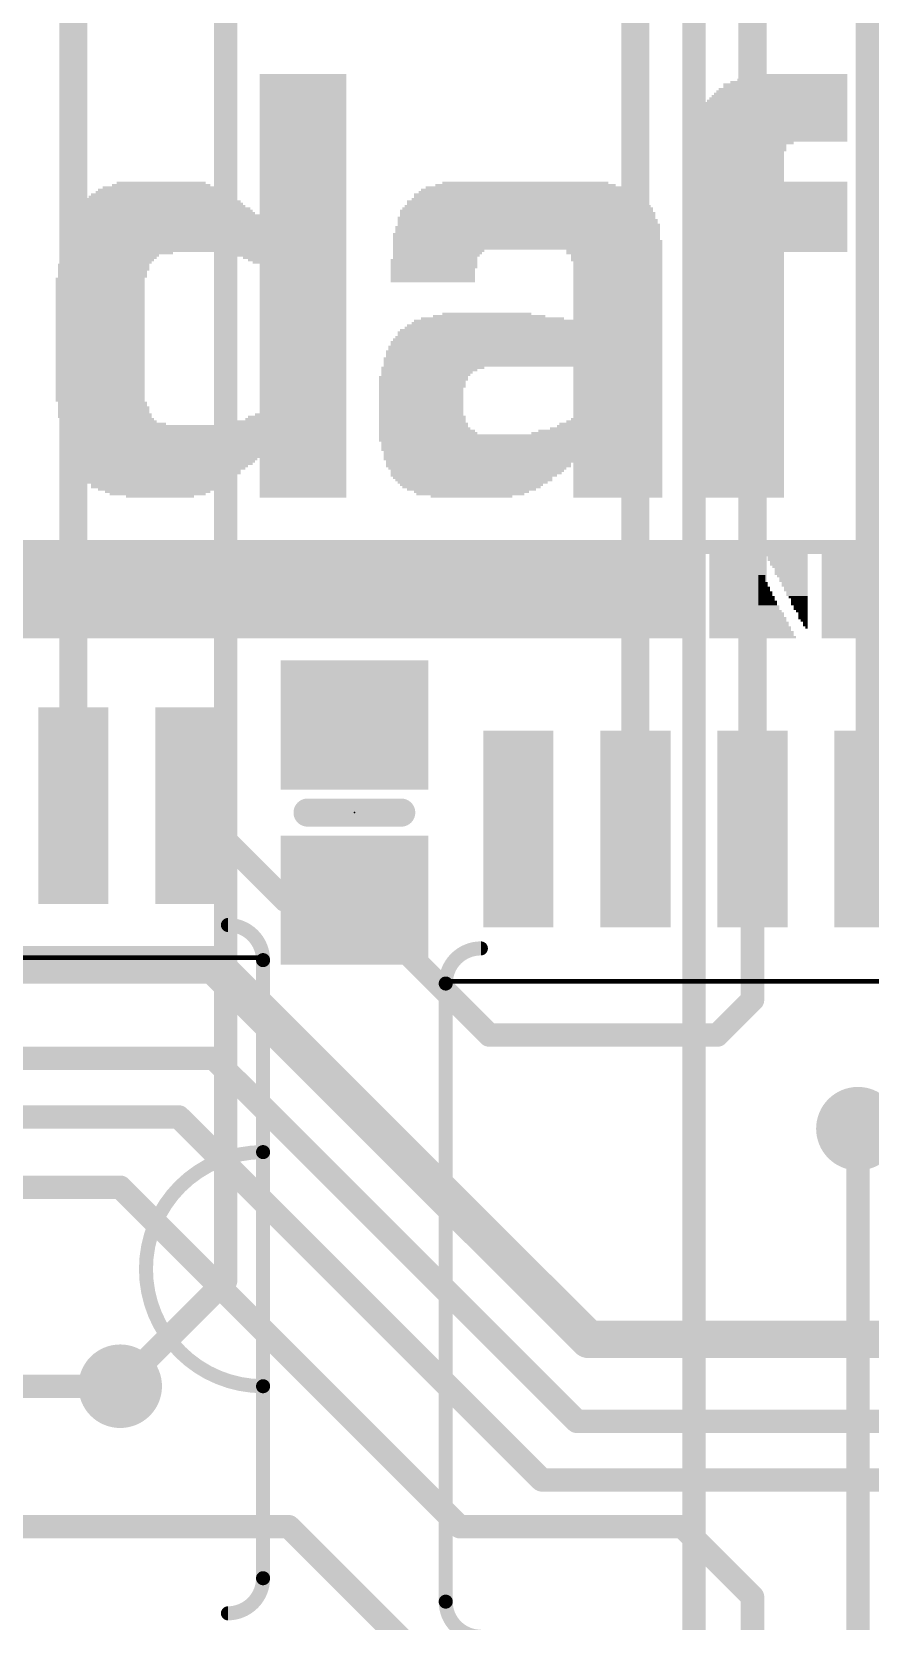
# Model space of a CAD drawing. Extents: x -37 to 43, y -51 to 71.
# Drawn here: x 4.25 to 13.34, y 14.72 to 31.97 of the extents above; entities that cross this region are included whole.
import ezdxf

# ---------------------------------------------------------------- set-up
doc = ezdxf.new("R2010")
doc.units = 0
for name, color, linetype in [('1', 12, 'CONTINUOUS'), ('16', 132, 'CONTINUOUS'), ('18', 110, 'CONTINUOUS'), ('21', 40, 'CONTINUOUS'), ('23', 40, 'CONTINUOUS'), ('29', 253, 'CONTINUOUS')]:
    doc.layers.add(name, color=color, linetype=linetype)

# ---------------------------------------------------------------- blocks, each defined once
blk = doc.blocks.new('RECT')
blk.add_solid([(-0.5, -0.5), (0.5, -0.5), (-0.5, 0.5), (0.5, 0.5)])
blk = doc.blocks.new('ROUNDV')
at = {"const_width": 0.5}
blk.add_lwpolyline([(0, -0.25, 1), (0, 0.25, 1), (0, -0.25)], format="xyb", dxfattribs=at)

msp = doc.modelspace()

# ---------------------------------------------------------------- linework, layer by layer
at = {"layer": '1'}
for points, const_width in [([(12.065, 49.657), (12.065, 23.3172)], 0.3048), ([(10.795, 48.387), (10.795, 23.3172)], 0.3048), ([(4.699, 43.815), (4.699, 23.5712)], 0.3048), ([(13.335, 38.862), (13.335, 23.3172)], 0.3048), ([(10.795, 37.211), (10.795, 23.3172)], 0.254), ([(5.969, 23.5712), (6.9952, 22.545)], 0.254), ([(12.065, 21.463), (12.065, 23.3172)], 0.254), ([(13.462, 23.1902), (13.335, 23.3172)], 0.254), ([(6.9952, 22.545), (7.747, 22.545)], 0.254), ([(7.747, 22.545), (9.21, 21.082)], 0.254), ([(-6.985, 21.844), (6.223, 21.844)], 0.4064), ([(6.223, 21.844), (10.287, 17.78)], 0.4064), ([(11.684, 21.082), (12.065, 21.463)], 0.254), ([(9.21, 21.082), (11.684, 21.082)], 0.254), ([(-16.129, 20.828), (6.223, 20.828)], 0.254), ([(6.223, 20.828), (10.16, 16.891)], 0.254), ([(5.842, 20.193), (-16.891, 20.193)], 0.254), ([(9.779, 16.256), (5.842, 20.193)], 0.254), ([(13.208, 20.066), (15.748, 20.066)], 0.254), ([(-10.414, 19.431), (5.207, 19.431)], 0.254), ([(5.207, 19.431), (8.89, 15.748)], 0.254), ([(10.287, 17.78), (19.685, 17.78)], 0.4064), ([(-5.461, 17.272), (5.207, 17.272)], 0.254), ([(10.16, 16.891), (16.764, 16.891)], 0.254), ([(15.494, 16.256), (9.779, 16.256)], 0.254), ([(-5.588, 15.748), (7.0358, 15.748)], 0.254), ([(7.0358, 15.748), (9.525, 13.2588)], 0.254), ([(8.89, 15.748), (11.303, 15.748)], 0.254), ([(11.303, 15.748), (12.065, 14.986)], 0.254), ([(12.065, 14.986), (12.065, 13.2588)], 0.254)]:
    msp.add_lwpolyline(points, dxfattribs=dict(at, const_width=const_width))
for points, const_width in [([(4.6228, 23.5712, 1), (4.7752, 23.5712)], 0.1524), ([(6.0139, 23.6161, 1), (5.9241, 23.5263)], 0.127), ([(10.7188, 23.3172, 1), (10.8712, 23.3172)], 0.1524), ([(10.7315, 23.3172, 1), (10.8585, 23.3172)], 0.127), ([(11.9888, 23.3172, 1), (12.1412, 23.3172)], 0.1524), ([(12.1285, 23.3172, 1), (12.0015, 23.3172)], 0.127), ([(13.2588, 23.3172, 1), (13.4112, 23.3172)], 0.1524), ([(13.3799, 23.3621, 1), (13.2901, 23.2723)], 0.127), ([(6.9952, 22.6085, 1), (6.9952, 22.4815)], 0.127), ([(6.9503, 22.5001, 1), (7.0401, 22.5899)], 0.127), ([(7.7919, 22.5899, 1), (7.7021, 22.5001)], 0.127), ([(7.747, 22.4815, 1), (7.747, 22.6085)], 0.127), ([(6.2948, 21.9158, 1), (6.1512, 21.7722)], 0.2032), ([(6.223, 21.7424, 1), (6.223, 21.9456)], 0.2032), ([(12.1099, 21.4181, 1), (12.0201, 21.5079)], 0.127), ([(12.0015, 21.463, 1), (12.1285, 21.463)], 0.127), ([(9.21, 21.1455, 1), (9.21, 21.0185)], 0.127), ([(9.1651, 21.0371, 1), (9.2549, 21.1269)], 0.127), ([(11.6391, 21.1269, 1), (11.7289, 21.0371)], 0.127), ([(11.684, 21.0185, 1), (11.684, 21.1455)], 0.127), ([(6.2679, 20.8729, 1), (6.1781, 20.7831)], 0.127), ([(6.223, 20.7645, 1), (6.223, 20.8915)], 0.127), ([(5.8869, 20.2379, 1), (5.7971, 20.1481)], 0.127), ([(5.842, 20.1295, 1), (5.842, 20.2565)], 0.127), ([(13.208, 20.1295, 1), (13.208, 20.0025)], 0.127), ([(5.2519, 19.4759, 1), (5.1621, 19.3861)], 0.127), ([(5.207, 19.3675, 1), (5.207, 19.4945)], 0.127), ([(10.287, 17.8816, 1), (10.287, 17.6784)], 0.2032), ([(10.2152, 17.7082, 1), (10.3588, 17.8518)], 0.2032), ([(5.207, 17.2085, 1), (5.207, 17.3355)], 0.127), ([(10.16, 16.9545, 1), (10.16, 16.8275)], 0.127), ([(10.1151, 16.8461, 1), (10.2049, 16.9359)], 0.127), ([(9.779, 16.3195, 1), (9.779, 16.1925)], 0.127), ([(9.7341, 16.2111, 1), (9.8239, 16.3009)], 0.127), ([(7.0807, 15.7929, 1), (6.9909, 15.7031)], 0.127), ([(7.0358, 15.6845, 1), (7.0358, 15.8115)], 0.127), ([(8.89, 15.8115, 1), (8.89, 15.6845)], 0.127), ([(11.3479, 15.7929, 1), (11.2581, 15.7031)], 0.127), ([(11.303, 15.6845, 1), (11.303, 15.8115)], 0.127), ([(8.8451, 15.7031, 1), (8.9349, 15.7929)], 0.127), ([(12.1285, 14.986, 1), (12.0015, 14.986)], 0.127), ([(12.0201, 14.9411, 1), (12.1099, 15.0309)], 0.127)]:
    msp.add_lwpolyline(points, format="xyb", dxfattribs=dict(at, const_width=const_width))
at = {"layer": '16', "const_width": 0.254}
for points in [[(6.35, 18.415), (6.35, 50.292)], [(11.43, 8.89), (11.43, 36.576)], [(13.208, 4.318), (13.208, 20.066)], [(5.207, 17.272), (6.35, 18.415)]]:
    msp.add_lwpolyline(points, dxfattribs=at)
at = {"layer": '16', "const_width": 0.127}
for points in [[(13.2715, 20.066, 1), (13.1445, 20.066)], [(6.2865, 18.415, 1), (6.4135, 18.415)], [(6.3949, 18.3701, 1), (6.3051, 18.4599)], [(5.1621, 17.3169, 1), (5.2519, 17.2271)]]:
    msp.add_lwpolyline(points, format="xyb", dxfattribs=at)
at = {"layer": '21'}
for points, const_width in [([(8.255, 23.495), (7.239, 23.495)], 0.3048), ([(6.731, 21.9202), (-6.223, 21.9202)], 0.0508), ([(6.7564, 19.812), (6.7564, 21.8948)], 0.1524), ([(8.7376, 21.6408), (8.7376, 14.9352)], 0.1524), ([(21.717, 21.6662), (8.763, 21.6662)], 0.0508), ([(6.7564, 17.272), (6.7564, 19.812)], 0.1524), ([(6.7564, 15.1892), (6.7564, 17.272)], 0.1524)]:
    msp.add_lwpolyline(points, dxfattribs=dict(at, const_width=const_width))
for points, const_width in [([(7.239, 23.5712, 1), (7.239, 23.4188)], 0.1524), ([(8.255, 23.4188, 1), (8.255, 23.5712)], 0.1524), ([(6.7564, 21.8948, 0.4142), (6.3754, 22.2758)], 0.1524), ([(6.3754, 22.3139, 1), (6.3754, 22.2377)], 0.0762), ([(9.1186, 22.0218, 0.4142), (8.7376, 21.6408)], 0.1524), ([(9.1186, 21.9837, 1), (9.1186, 22.0599)], 0.0762), ([(6.7945, 21.8948, 1), (6.7183, 21.8948)], 0.0762), ([(6.7183, 21.8948, 1), (6.7945, 21.8948)], 0.0762), ([(6.731, 21.9075, 1), (6.731, 21.9329)], 0.0254), ([(8.7757, 21.6408, 1), (8.6995, 21.6408)], 0.0762), ([(8.6995, 21.6408, 1), (8.7757, 21.6408)], 0.0762), ([(8.763, 21.6789, 1), (8.763, 21.6535)], 0.0254), ([(6.7564, 19.812, 1), (6.7564, 17.272)], 0.1524), ([(6.7945, 19.812, 1), (6.7183, 19.812)], 0.0762), ([(6.7183, 19.812, 1), (6.7945, 19.812)], 0.0762), ([(6.7564, 19.7739, 1), (6.7564, 19.8501)], 0.0762), ([(6.7945, 17.272, 1), (6.7183, 17.272)], 0.0762), ([(6.7183, 17.272, 1), (6.7945, 17.272)], 0.0762), ([(6.7564, 17.2339, 1), (6.7564, 17.3101)], 0.0762), ([(6.3754, 14.8082, 0.4142), (6.7564, 15.1892)], 0.1524), ([(6.7945, 15.1892, 1), (6.7183, 15.1892)], 0.0762), ([(6.7183, 15.1892, 1), (6.7945, 15.1892)], 0.0762), ([(8.7376, 14.9352, 0.4142), (9.1186, 14.5542)], 0.1524), ([(8.7757, 14.9352, 1), (8.6995, 14.9352)], 0.0762), ([(6.3754, 14.8463, 1), (6.3754, 14.7701)], 0.0762), ([(8.6995, 14.9352, 1), (8.7757, 14.9352)], 0.0762)]:
    msp.add_lwpolyline(points, format="xyb", dxfattribs=dict(at, const_width=const_width))
at = {"layer": '23'}
msp.add_point((7.747, 23.495), dxfattribs=at)

# ---------------------------------------------------------------- block references
at = {"layer": '1'}
for p, xscale, yscale, rotation in [((7.747, 24.445), 1.3, 1.5, 270), ((4.699, 23.5712), 0.6604, 2.032, 180), ((5.969, 23.5712), 0.6604, 2.032, 180), ((9.525, 23.3172), 0.6604, 2.032, 180), ((10.795, 23.3172), 0.6604, 2.032, 180), ((12.065, 23.3172), 0.6604, 2.032, 180), ((13.335, 23.3172), 0.6604, 2.032, 180), ((7.747, 22.545), 1.3, 1.5, 270)]:
    msp.add_blockref('RECT', p, dxfattribs=dict(at, xscale=xscale, yscale=yscale, rotation=rotation))
at = {"layer": '18', "xscale": 0.9064, "yscale": 0.9064}
for p in [(13.208, 20.066), (13.208, 20.066), (5.207, 17.272), (5.207, 17.272)]:
    msp.add_blockref('ROUNDV', p, dxfattribs=at)
at = {"layer": '21', "yscale": 0.0254}
for p, xscale in [((7.1882, 31.496), 0.9398), ((7.1882, 31.4706), 0.9398), ((7.1882, 31.4452), 0.9398), ((7.1882, 31.4198), 0.9398), ((7.1882, 31.3944), 0.9398), ((12.4206, 31.3944), 1.3462), ((12.4587, 31.4198), 1.27), ((12.4968, 31.4452), 1.1938), ((12.5095, 31.4706), 1.1684), ((12.6111, 31.496), 0.9652), ((7.1882, 31.369), 0.9398), ((7.1882, 31.3436), 0.9398), ((7.1882, 31.3182), 0.9398), ((7.1882, 31.2928), 0.9398), ((7.1882, 31.2674), 0.9398), ((7.1882, 31.242), 0.9398), ((7.1882, 31.2166), 0.9398), ((12.3317, 31.2166), 1.524), ((12.3444, 31.242), 1.4986), ((12.3571, 31.2674), 1.4732), ((12.3698, 31.2928), 1.4478), ((12.3825, 31.3182), 1.4224), ((12.3952, 31.3436), 1.397), ((12.4206, 31.369), 1.3462), ((7.1882, 31.1912), 0.9398), ((7.1882, 31.1658), 0.9398), ((7.1882, 31.1404), 0.9398), ((7.1882, 31.115), 0.9398), ((7.1882, 31.0896), 0.9398), ((7.1882, 31.0642), 0.9398), ((7.1882, 31.0388), 0.9398), ((12.2936, 31.0642), 1.6002), ((12.2936, 31.0388), 1.6002), ((12.3063, 31.1404), 1.5748), ((12.3063, 31.115), 1.5748), ((12.3063, 31.0896), 1.5748), ((12.319, 31.1912), 1.5494), ((12.319, 31.1658), 1.5494), ((7.1882, 31.0134), 0.9398), ((7.1882, 30.988), 0.9398), ((7.1882, 30.9626), 0.9398), ((7.1882, 30.9372), 0.9398), ((7.1882, 30.9118), 0.9398), ((7.1882, 30.8864), 0.9398), ((7.1882, 30.861), 0.9398), ((12.2682, 30.861), 1.651), ((12.2809, 31.0134), 1.6256), ((12.2809, 30.988), 1.6256), ((12.2809, 30.9626), 1.6256), ((12.2809, 30.9372), 1.6256), ((12.2809, 30.9118), 1.6256), ((12.2809, 30.8864), 1.6256), ((7.1882, 30.8356), 0.9398), ((7.1882, 30.8102), 0.9398), ((7.1882, 30.7848), 0.9398), ((7.1882, 30.7594), 0.9398), ((7.1882, 30.734), 0.9398), ((7.1882, 30.7086), 0.9398), ((7.1882, 30.6832), 0.9398), ((12.2682, 30.8356), 1.651), ((12.2682, 30.8102), 1.651), ((12.2682, 30.7848), 1.651), ((11.9761, 30.7594), 1.0668), ((11.938, 30.734), 0.9906), ((11.938, 30.7086), 0.9906), ((11.938, 30.6832), 0.9906), ((7.1882, 30.6578), 0.9398), ((7.1882, 30.6324), 0.9398), ((7.1882, 30.607), 0.9398), ((7.1882, 30.5816), 0.9398), ((7.1882, 30.5562), 0.9398), ((7.1882, 30.5308), 0.9398), ((11.9253, 30.6578), 0.9652), ((11.9253, 30.6324), 0.9652), ((11.9253, 30.607), 0.9652), ((11.9253, 30.5816), 0.9652), ((11.9253, 30.5562), 0.9652), ((11.9253, 30.5308), 0.9652), ((7.1882, 30.5054), 0.9398), ((7.1882, 30.48), 0.9398), ((7.1882, 30.4546), 0.9398), ((7.1882, 30.4292), 0.9398), ((7.1882, 30.4038), 0.9398), ((7.1882, 30.3784), 0.9398), ((7.1882, 30.353), 0.9398), ((11.9253, 30.5054), 0.9652), ((11.9253, 30.48), 0.9652), ((11.9253, 30.4546), 0.9652), ((11.9253, 30.4292), 0.9652), ((11.9253, 30.4038), 0.9652), ((11.9253, 30.3784), 0.9652), ((11.9253, 30.353), 0.9652), ((5.6515, 30.1752), 1.5748), ((5.6388, 30.2006), 1.4986), ((5.6515, 30.226), 1.4224), ((5.6388, 30.2514), 1.3462), ((5.6388, 30.2768), 1.2446), ((5.6515, 30.3022), 1.0668), ((5.6515, 30.3276), 0.9652), ((7.1882, 30.3276), 0.9398), ((7.1882, 30.3022), 0.9398), ((7.1882, 30.2768), 0.9398), ((7.1882, 30.2514), 0.9398), ((7.1882, 30.226), 0.9398), ((7.1882, 30.2006), 0.9398), ((7.1882, 30.1752), 0.9398), ((9.6139, 30.2006), 2.4384), ((9.6266, 30.1752), 2.4638), ((9.6139, 30.226), 2.3368), ((9.6139, 30.2514), 2.286), ((9.6139, 30.2768), 2.1844), ((9.6012, 30.3022), 1.9558), ((9.6012, 30.3276), 1.8034), ((12.2682, 30.3276), 1.651), ((12.2682, 30.3022), 1.651), ((12.2682, 30.2768), 1.651), ((12.2682, 30.2514), 1.651), ((12.2682, 30.226), 1.651), ((12.2682, 30.2006), 1.651), ((12.2682, 30.1752), 1.651), ((5.6896, 29.9974), 1.9558), ((5.6769, 30.0482), 1.8796), ((5.6896, 30.0228), 1.905), ((5.6642, 30.0736), 1.8034), ((5.6515, 30.1244), 1.7272), ((5.6642, 30.099), 1.7526), ((5.6515, 30.1498), 1.6256), ((7.1882, 30.1498), 0.9398), ((7.1882, 30.1244), 0.9398), ((7.1882, 30.099), 0.9398), ((7.1882, 30.0736), 0.9398), ((7.1882, 30.0482), 0.9398), ((7.1882, 30.0228), 0.9398), ((7.1882, 29.9974), 0.9398), ((9.6139, 30.0228), 2.7432), ((9.6266, 29.9974), 2.7686), ((9.6266, 30.0482), 2.7178), ((9.6266, 30.0736), 2.667), ((9.6139, 30.1244), 2.5908), ((9.6266, 30.099), 2.6162), ((9.6266, 30.1498), 2.5146), ((12.2682, 30.1498), 1.651), ((12.2682, 30.1244), 1.651), ((12.2682, 30.099), 1.651), ((12.2682, 30.0736), 1.651), ((12.2682, 30.0482), 1.651), ((12.2682, 30.0228), 1.651), ((12.2682, 29.9974), 1.651), ((6.1468, 29.8958), 3.0226), ((6.1468, 29.8704), 3.0226), ((6.1468, 29.845), 3.0226), ((6.1468, 29.8196), 3.0226), ((6.1595, 29.9466), 2.9972), ((6.1595, 29.9212), 2.9972), ((6.1722, 29.972), 2.9718), ((9.6266, 29.845), 2.8702), ((9.6266, 29.8196), 2.8702), ((9.6139, 29.9466), 2.794), ((9.6266, 29.9212), 2.8194), ((9.6266, 29.8958), 2.8194), ((9.6393, 29.8704), 2.8448), ((9.6266, 29.972), 2.7686), ((12.2682, 29.972), 1.651), ((12.2682, 29.9466), 1.651), ((12.2682, 29.9212), 1.651), ((12.2682, 29.8958), 1.651), ((12.2682, 29.8704), 1.651), ((12.2682, 29.845), 1.651), ((12.2682, 29.8196), 1.651), ((6.1214, 29.7434), 3.0734), ((6.1214, 29.718), 3.0734), ((6.1214, 29.6926), 3.0734), ((6.1214, 29.6672), 3.0734), ((6.1341, 29.7942), 3.048), ((6.1341, 29.7688), 3.048), ((9.6139, 29.7688), 2.8956), ((9.6139, 29.7434), 2.8956), ((9.6139, 29.718), 2.8956), ((9.6266, 29.6926), 2.921), ((9.6266, 29.6672), 2.921), ((9.6266, 29.7942), 2.8702), ((12.2682, 29.7942), 1.651), ((12.2682, 29.7688), 1.651), ((12.2682, 29.7434), 1.651), ((12.2682, 29.718), 1.651), ((12.2682, 29.6926), 1.651), ((12.2682, 29.6672), 1.651), ((6.1087, 29.6164), 3.0988), ((6.1087, 29.591), 3.0988), ((5.1689, 29.5656), 1.2192), ((5.0927, 29.5402), 1.0668), ((5.08, 29.5148), 1.0414), ((5.0673, 29.4894), 1.016), ((6.1214, 29.6418), 3.0734), ((6.9723, 29.5656), 1.3716), ((7.0485, 29.5402), 1.2192), ((7.0993, 29.5148), 1.1176), ((7.1247, 29.4894), 1.0668), ((8.6106, 29.4894), 0.9398), ((9.6266, 29.6418), 2.921), ((9.6266, 29.6164), 2.921), ((8.6614, 29.591), 0.9906), ((8.6487, 29.5656), 0.9652), ((8.636, 29.5402), 0.9398), ((8.6233, 29.5148), 0.9144), ((10.5664, 29.591), 1.0414), ((10.5664, 29.5656), 1.0414), ((10.5918, 29.5402), 0.9906), ((10.5918, 29.5148), 0.9906), ((10.5918, 29.4894), 0.9906), ((12.2682, 29.6418), 1.651), ((12.2682, 29.6164), 1.651), ((12.2682, 29.591), 1.651), ((11.9253, 29.5656), 0.9652), ((11.9253, 29.5402), 0.9652), ((11.9253, 29.5148), 0.9652), ((11.9253, 29.4894), 0.9652), ((5.0292, 29.4386), 0.9906), ((5.0292, 29.4132), 0.9906), ((5.0292, 29.3878), 0.9906), ((5.0165, 29.3624), 0.9652), ((5.0165, 29.337), 0.9652), ((5.0165, 29.3116), 0.9652), ((5.0546, 29.464), 0.9906), ((7.1501, 29.464), 1.016), ((7.1882, 29.4386), 0.9398), ((7.1882, 29.4132), 0.9398), ((7.1882, 29.3878), 0.9398), ((7.1882, 29.3624), 0.9398), ((7.1882, 29.337), 0.9398), ((7.1882, 29.3116), 0.9398), ((8.6106, 29.464), 0.9398), ((8.6106, 29.4386), 0.9398), ((8.6106, 29.4132), 0.9398), ((8.5979, 29.3878), 0.9144), ((8.5979, 29.3624), 0.9144), ((8.5979, 29.337), 0.9144), ((8.5979, 29.3116), 0.9144), ((10.6045, 29.464), 0.9652), ((10.6045, 29.4386), 0.9652), ((10.6045, 29.4132), 0.9652), ((10.6045, 29.3878), 0.9652), ((10.6045, 29.3624), 0.9652), ((10.6045, 29.337), 0.9652), ((10.6045, 29.3116), 0.9652), ((11.9253, 29.464), 0.9652), ((11.9253, 29.4386), 0.9652), ((11.9253, 29.4132), 0.9652), ((11.9253, 29.3878), 0.9652), ((11.9253, 29.3624), 0.9652), ((11.9253, 29.337), 0.9652), ((11.9253, 29.3116), 0.9652), ((4.9911, 29.2862), 0.9652), ((4.9911, 29.2608), 0.9652), ((4.9911, 29.2354), 0.9652), ((4.9911, 29.21), 0.9652), ((4.9911, 29.1846), 0.9652), ((4.9911, 29.1592), 0.9652), ((4.9911, 29.1338), 0.9652), ((7.1882, 29.2862), 0.9398), ((7.1882, 29.2608), 0.9398), ((7.1882, 29.2354), 0.9398), ((7.1882, 29.21), 0.9398), ((7.1882, 29.1846), 0.9398), ((7.1882, 29.1592), 0.9398), ((7.1882, 29.1338), 0.9398), ((8.5979, 29.2862), 0.9144), ((8.5979, 29.2608), 0.9144), ((10.6045, 29.2862), 0.9652), ((10.6045, 29.2608), 0.9652), ((10.6045, 29.2354), 0.9652), ((10.6045, 29.21), 0.9652), ((10.6045, 29.1846), 0.9652), ((10.6045, 29.1592), 0.9652), ((10.6045, 29.1338), 0.9652), ((11.9253, 29.2862), 0.9652), ((11.9253, 29.2608), 0.9652), ((11.9253, 29.2354), 0.9652), ((11.9253, 29.21), 0.9652), ((11.9253, 29.1846), 0.9652), ((11.9253, 29.1592), 0.9652), ((11.9253, 29.1338), 0.9652), ((4.9911, 29.1084), 0.9652), ((4.9911, 29.083), 0.9652), ((4.9911, 29.0576), 0.9652), ((4.9911, 29.0322), 0.9652), ((4.9911, 29.0068), 0.9652), ((4.9911, 28.9814), 0.9652), ((4.9911, 28.956), 0.9652), ((7.1882, 29.1084), 0.9398), ((7.1882, 29.083), 0.9398), ((7.1882, 29.0576), 0.9398), ((7.1882, 29.0322), 0.9398), ((7.1882, 29.0068), 0.9398), ((7.1882, 28.9814), 0.9398), ((7.1882, 28.956), 0.9398), ((10.6045, 29.1084), 0.9652), ((10.6045, 29.083), 0.9652), ((10.6045, 29.0576), 0.9652), ((10.6045, 29.0322), 0.9652), ((10.6045, 29.0068), 0.9652), ((10.6045, 28.9814), 0.9652), ((10.6045, 28.956), 0.9652), ((11.9253, 29.1084), 0.9652), ((11.9253, 29.083), 0.9652), ((11.9253, 29.0576), 0.9652), ((11.9253, 29.0322), 0.9652), ((11.9253, 29.0068), 0.9652), ((11.9253, 28.9814), 0.9652), ((11.9253, 28.956), 0.9652), ((4.9911, 28.9306), 0.9652), ((4.9911, 28.9052), 0.9652), ((4.9911, 28.8798), 0.9652), ((4.9911, 28.8544), 0.9652), ((4.9911, 28.829), 0.9652), ((4.9911, 28.8036), 0.9652), ((7.1882, 28.9306), 0.9398), ((7.1882, 28.9052), 0.9398), ((7.1882, 28.8798), 0.9398), ((7.1882, 28.8544), 0.9398), ((7.1882, 28.829), 0.9398), ((7.1882, 28.8036), 0.9398), ((9.7282, 28.8036), 2.7178), ((9.7409, 28.829), 2.6924), ((9.2456, 28.8544), 1.5494), ((9.2075, 28.8798), 1.2192), ((9.1821, 28.9052), 0.9652), ((10.6045, 28.9306), 0.9652), ((10.6045, 28.9052), 0.9652), ((10.6045, 28.8798), 0.9652), ((10.6045, 28.8544), 0.9652), ((11.9253, 28.9306), 0.9652), ((11.9253, 28.9052), 0.9652), ((11.9253, 28.8798), 0.9652), ((11.9253, 28.8544), 0.9652), ((11.9253, 28.829), 0.9652), ((11.9253, 28.8036), 0.9652), ((4.9911, 28.7782), 0.9652), ((4.9911, 28.7528), 0.9652), ((4.9911, 28.7274), 0.9652), ((4.9911, 28.702), 0.9652), ((4.9911, 28.6766), 0.9652), ((4.9911, 28.6512), 0.9652), ((4.9911, 28.6258), 0.9652), ((7.1882, 28.7782), 0.9398), ((7.1882, 28.7528), 0.9398), ((7.1882, 28.7274), 0.9398), ((7.1882, 28.702), 0.9398), ((7.1882, 28.6766), 0.9398), ((7.1882, 28.6512), 0.9398), ((7.1882, 28.6258), 0.9398), ((9.6266, 28.6258), 2.921), ((9.6393, 28.6512), 2.8956), ((9.652, 28.702), 2.8702), ((9.652, 28.6766), 2.8702), ((9.6647, 28.7274), 2.8448), ((9.6901, 28.7528), 2.794), ((9.7028, 28.7782), 2.7686), ((11.9253, 28.7782), 0.9652), ((11.9253, 28.7528), 0.9652), ((11.9253, 28.7274), 0.9652), ((11.9253, 28.702), 0.9652), ((11.9253, 28.6766), 0.9652), ((11.9253, 28.6512), 0.9652), ((11.9253, 28.6258), 0.9652), ((4.9911, 28.6004), 0.9652), ((4.9911, 28.575), 0.9652), ((4.9911, 28.5496), 0.9652), ((4.9911, 28.5242), 0.9652), ((4.9911, 28.4988), 0.9652), ((4.9911, 28.4734), 0.9652), ((4.9911, 28.448), 0.9652), ((7.1882, 28.6004), 0.9398), ((7.1882, 28.575), 0.9398), ((7.1882, 28.5496), 0.9398), ((7.1882, 28.5242), 0.9398), ((7.1882, 28.4988), 0.9398), ((7.1882, 28.4734), 0.9398), ((7.1882, 28.448), 0.9398), ((9.5885, 28.4988), 2.9972), ((9.5885, 28.4734), 2.9972), ((9.5885, 28.448), 2.9972), ((9.6012, 28.5496), 2.9718), ((9.6012, 28.5242), 2.9718), ((9.6139, 28.6004), 2.9464), ((9.6139, 28.575), 2.9464), ((11.9253, 28.6004), 0.9652), ((11.9253, 28.575), 0.9652), ((11.9253, 28.5496), 0.9652), ((11.9253, 28.5242), 0.9652), ((11.9253, 28.4988), 0.9652), ((11.9253, 28.4734), 0.9652), ((11.9253, 28.448), 0.9652), ((4.9911, 28.4226), 0.9652), ((4.9911, 28.3972), 0.9652), ((4.9911, 28.3718), 0.9652), ((4.9911, 28.3464), 0.9652), ((4.9911, 28.321), 0.9652), ((4.9911, 28.2956), 0.9652), ((4.9911, 28.2702), 0.9652), ((7.1882, 28.4226), 0.9398), ((7.1882, 28.3972), 0.9398), ((7.1882, 28.3718), 0.9398), ((7.1882, 28.3464), 0.9398), ((7.1882, 28.321), 0.9398), ((7.1882, 28.2956), 0.9398), ((7.1882, 28.2702), 0.9398), ((8.5979, 28.321), 1.1176), ((8.5598, 28.2956), 1.0414), ((8.5344, 28.2702), 0.9906), ((9.5758, 28.4226), 3.0226), ((9.5758, 28.3972), 3.0226), ((9.5758, 28.3718), 3.0226), ((9.5758, 28.3464), 3.0226), ((10.6045, 28.321), 0.9652), ((10.6045, 28.2956), 0.9652), ((10.6045, 28.2702), 0.9652), ((11.9253, 28.4226), 0.9652), ((11.9253, 28.3972), 0.9652), ((11.9253, 28.3718), 0.9652), ((11.9253, 28.3464), 0.9652), ((11.9253, 28.321), 0.9652), ((11.9253, 28.2956), 0.9652), ((11.9253, 28.2702), 0.9652), ((4.9911, 28.2448), 0.9652), ((4.9911, 28.2194), 0.9652), ((4.9911, 28.194), 0.9652), ((4.9911, 28.1686), 0.9652), ((4.9911, 28.1432), 0.9652), ((4.9911, 28.1178), 0.9652), ((7.1882, 28.2448), 0.9398), ((7.1882, 28.2194), 0.9398), ((7.1882, 28.194), 0.9398), ((7.1882, 28.1686), 0.9398), ((7.1882, 28.1432), 0.9398), ((7.1882, 28.1178), 0.9398), ((8.4963, 28.2194), 0.9652), ((8.4963, 28.194), 0.9652), ((8.4836, 28.1686), 0.9398), ((8.4836, 28.1432), 0.9398), ((8.4836, 28.1178), 0.9398), ((8.5217, 28.2448), 0.9652), ((10.6045, 28.2448), 0.9652), ((10.6045, 28.2194), 0.9652), ((10.6045, 28.194), 0.9652), ((10.6045, 28.1686), 0.9652), ((10.6045, 28.1432), 0.9652), ((10.6045, 28.1178), 0.9652), ((11.9253, 28.2448), 0.9652), ((11.9253, 28.2194), 0.9652), ((11.9253, 28.194), 0.9652), ((11.9253, 28.1686), 0.9652), ((11.9253, 28.1432), 0.9652), ((11.9253, 28.1178), 0.9652), ((4.9911, 28.0924), 0.9652), ((4.9911, 28.067), 0.9652), ((4.9911, 28.0416), 0.9652), ((4.9911, 28.0162), 0.9652), ((4.9911, 27.9908), 0.9652), ((4.9911, 27.9654), 0.9652), ((5.0165, 27.94), 0.9652), ((7.1882, 28.0924), 0.9398), ((7.1882, 28.067), 0.9398), ((7.1882, 28.0416), 0.9398), ((7.1882, 28.0162), 0.9398), ((7.1882, 27.9908), 0.9398), ((7.1882, 27.9654), 0.9398), ((7.1882, 27.94), 0.9398), ((8.4709, 28.0924), 0.9144), ((8.4709, 28.067), 0.9144), ((8.4709, 28.0416), 0.9144), ((8.4709, 28.0162), 0.9144), ((8.4709, 27.9908), 0.9144), ((8.4709, 27.9654), 0.9144), ((8.4709, 27.94), 0.9144), ((10.6045, 28.0924), 0.9652), ((10.6045, 28.067), 0.9652), ((10.6045, 28.0416), 0.9652), ((10.6045, 28.0162), 0.9652), ((10.6045, 27.9908), 0.9652), ((10.6045, 27.9654), 0.9652), ((10.6045, 27.94), 0.9652), ((11.9253, 28.0924), 0.9652), ((11.9253, 28.067), 0.9652), ((11.9253, 28.0416), 0.9652), ((11.9253, 28.0162), 0.9652), ((11.9253, 27.9908), 0.9652), ((11.9253, 27.9654), 0.9652), ((11.9253, 27.94), 0.9652), ((5.0165, 27.9146), 0.9652), ((5.0292, 27.8892), 0.9906), ((5.0292, 27.8638), 0.9906), ((5.0292, 27.8384), 0.9906), ((5.0419, 27.813), 1.016), ((5.0419, 27.7876), 1.016), ((5.0673, 27.7622), 1.016), ((7.112, 27.7622), 1.0922), ((7.1247, 27.7876), 1.0668), ((7.1628, 27.813), 0.9906), ((7.1882, 27.9146), 0.9398), ((7.1882, 27.8892), 0.9398), ((7.1882, 27.8638), 0.9398), ((7.1882, 27.8384), 0.9398), ((8.4709, 27.9146), 0.9144), ((8.4709, 27.8892), 0.9144), ((8.4709, 27.8638), 0.9144), ((8.4709, 27.8384), 0.9144), ((8.4709, 27.813), 0.9144), ((8.4836, 27.7876), 0.9398), ((8.4836, 27.7622), 0.9398), ((10.5918, 27.7622), 0.9906), ((10.6045, 27.9146), 0.9652), ((10.6045, 27.8892), 0.9652), ((10.6045, 27.8638), 0.9652), ((10.6045, 27.8384), 0.9652), ((10.6045, 27.813), 0.9652), ((10.6045, 27.7876), 0.9652), ((11.9253, 27.9146), 0.9652), ((11.9253, 27.8892), 0.9652), ((11.9253, 27.8638), 0.9652), ((11.9253, 27.8384), 0.9652), ((11.9253, 27.813), 0.9652), ((11.9253, 27.7876), 0.9652), ((11.9253, 27.7622), 0.9652), ((5.08, 27.7368), 1.0414), ((5.1308, 27.7114), 1.143), ((6.1087, 27.686), 3.0988), ((6.1087, 27.6606), 3.0988), ((6.1087, 27.6352), 3.0988), ((6.1087, 27.6098), 3.0988), ((6.1087, 27.5844), 3.0988), ((6.9977, 27.7114), 1.3208), ((7.0612, 27.7368), 1.1938), ((8.4836, 27.7368), 0.9398), ((8.4963, 27.7114), 0.9652), ((8.4963, 27.686), 0.9652), ((8.509, 27.6606), 0.9906), ((8.5344, 27.6352), 1.0414), ((8.5471, 27.6098), 1.0668), ((9.5504, 27.5844), 3.0734), ((10.3759, 27.6098), 1.4224), ((10.414, 27.6352), 1.3462), ((10.4775, 27.6606), 1.2192), ((10.5156, 27.686), 1.143), ((10.5283, 27.7114), 1.1176), ((10.5664, 27.7368), 1.0414), ((11.9253, 27.7368), 0.9652), ((11.9253, 27.7114), 0.9652), ((11.9253, 27.686), 0.9652), ((11.9253, 27.6606), 0.9652), ((11.9253, 27.6352), 0.9652), ((11.9253, 27.6098), 0.9652), ((11.9253, 27.5844), 0.9652), ((6.1214, 27.559), 3.0734), ((6.1214, 27.5336), 3.0734), ((6.1214, 27.5082), 3.0734), ((6.1214, 27.4828), 3.0734), ((6.1214, 27.4574), 3.0734), ((6.1341, 27.432), 3.048), ((6.1468, 27.4066), 3.0226), ((9.5504, 27.559), 3.0734), ((9.5504, 27.5336), 3.0734), ((9.5631, 27.5082), 3.048), ((9.5631, 27.4828), 3.048), ((9.5631, 27.4574), 3.048), ((9.5631, 27.432), 3.048), ((9.5758, 27.4066), 3.0226), ((11.9253, 27.559), 0.9652), ((11.9253, 27.5336), 0.9652), ((11.9253, 27.5082), 0.9652), ((11.9253, 27.4828), 0.9652), ((11.9253, 27.4574), 0.9652), ((11.9253, 27.432), 0.9652), ((11.9253, 27.4066), 0.9652), ((6.1468, 27.3812), 3.0226), ((6.1468, 27.3558), 3.0226), ((5.6642, 27.3304), 2.0574), ((5.6642, 27.305), 2.0066), ((5.6515, 27.2796), 1.9812), ((5.6388, 27.2542), 1.905), ((7.1882, 27.3304), 0.9398), ((7.1882, 27.305), 0.9398), ((7.1882, 27.2796), 0.9398), ((7.1882, 27.2542), 0.9398), ((9.5758, 27.3812), 3.0226), ((9.5758, 27.3558), 3.0226), ((9.5758, 27.3304), 3.0226), ((9.5885, 27.305), 2.9972), ((9.0932, 27.2796), 2.0066), ((9.0932, 27.2542), 2.0066), ((10.6045, 27.2796), 0.9652), ((10.6045, 27.2542), 0.9652), ((11.9253, 27.3812), 0.9652), ((11.9253, 27.3558), 0.9652), ((11.9253, 27.3304), 0.9652), ((11.9253, 27.305), 0.9652), ((11.9253, 27.2796), 0.9652), ((11.9253, 27.2542), 0.9652), ((5.6388, 27.2288), 1.8542), ((5.6261, 27.2034), 1.778), ((5.6261, 27.178), 1.778), ((5.6134, 27.1526), 1.7018), ((5.6134, 27.1272), 1.651), ((5.6134, 27.1018), 1.6002), ((5.6007, 27.0764), 1.524), ((7.1882, 27.2288), 0.9398), ((7.1882, 27.2034), 0.9398), ((7.1882, 27.178), 0.9398), ((7.1882, 27.1526), 0.9398), ((7.1882, 27.1272), 0.9398), ((7.1882, 27.1018), 0.9398), ((7.1882, 27.0764), 0.9398), ((9.0805, 27.2288), 1.9304), ((9.0805, 27.2034), 1.8796), ((9.0678, 27.178), 1.8542), ((9.0424, 27.1526), 1.8034), ((9.0297, 27.1272), 1.7272), ((9.0424, 27.1018), 1.7018), ((9.0297, 27.0764), 1.6256), ((10.6045, 27.2288), 0.9652), ((10.6045, 27.2034), 0.9652), ((10.6045, 27.178), 0.9652), ((10.6045, 27.1526), 0.9652), ((10.6045, 27.1272), 0.9652), ((10.6045, 27.1018), 0.9652), ((10.6045, 27.0764), 0.9652), ((11.9253, 27.2288), 0.9652), ((11.9253, 27.2034), 0.9652), ((11.9253, 27.178), 0.9652), ((11.9253, 27.1526), 0.9652), ((11.9253, 27.1272), 0.9652), ((11.9253, 27.1018), 0.9652), ((11.9253, 27.0764), 0.9652), ((5.6007, 27.051), 1.4224), ((5.588, 27.0256), 1.397), ((5.6007, 27.0002), 1.27), ((5.6134, 26.9748), 1.143), ((5.6134, 26.9494), 1.0414), ((5.6388, 26.924), 0.7366), ((7.1882, 27.051), 0.9398), ((7.1882, 27.0256), 0.9398), ((7.1882, 27.0002), 0.9398), ((7.1882, 26.9748), 0.9398), ((7.1882, 26.9494), 0.9398), ((7.1882, 26.924), 0.9398), ((9.017, 27.051), 1.5494), ((9.017, 27.0256), 1.4986), ((9.017, 27.0002), 1.397), ((9.017, 26.9748), 1.2446), ((9.0043, 26.9494), 1.1684), ((9.017, 26.924), 0.889), ((10.6045, 27.051), 0.9652), ((10.6045, 27.0256), 0.9652), ((10.6045, 27.0002), 0.9652), ((10.6045, 26.9748), 0.9652), ((10.6045, 26.9494), 0.9652), ((10.6045, 26.924), 0.9652), ((11.9253, 27.051), 0.9652), ((11.9253, 27.0256), 0.9652), ((11.9253, 27.0002), 0.9652), ((11.9253, 26.9748), 0.9652), ((11.9253, 26.9494), 0.9652), ((11.9253, 26.924), 0.9652), ((11.684, 26.4414), 21.209), ((11.684, 26.416), 21.209), ((11.684, 26.3906), 21.209), ((11.684, 26.3652), 21.209), ((11.684, 26.3398), 21.209), ((11.684, 26.3144), 21.209), ((6.2611, 26.289), 10.3632), ((6.2611, 26.2636), 10.3632), ((6.2611, 26.2382), 10.3632), ((6.2611, 26.2128), 10.3632), ((11.7983, 26.289), 0.4064), ((11.7983, 26.2636), 0.4064), ((11.7983, 26.2382), 0.4064), ((11.7983, 26.2128), 0.4064), ((12.4333, 26.289), 0.4572), ((12.446, 26.2636), 0.4318), ((12.446, 26.2382), 0.4318), ((12.4587, 26.2128), 0.4064), ((13.0048, 26.289), 0.381), ((13.0048, 26.2636), 0.381), ((13.0048, 26.2382), 0.381), ((13.0048, 26.2128), 0.381), ((6.2611, 26.1874), 10.3632), ((6.2611, 26.162), 10.3632), ((6.2611, 26.1366), 10.3632), ((6.2611, 26.1112), 10.3632), ((6.2611, 26.0858), 10.3632), ((6.2611, 26.0604), 10.3632), ((6.2611, 26.035), 10.3632), ((11.7983, 26.1874), 0.4064), ((11.7983, 26.162), 0.4064), ((11.7983, 26.1366), 0.4064), ((11.7983, 26.1112), 0.4064), ((11.7983, 26.0858), 0.4064), ((11.7983, 26.0604), 0.4064), ((11.7983, 26.035), 0.4064), ((12.1666, 26.0604), 0.0762), ((12.1666, 26.035), 0.0762), ((12.4587, 26.1874), 0.4064), ((12.4714, 26.162), 0.381), ((12.4841, 26.1366), 0.3556), ((12.4841, 26.1112), 0.3556), ((12.4841, 26.0858), 0.3556), ((12.4968, 26.0604), 0.3302), ((12.5095, 26.035), 0.3048), ((13.0048, 26.1874), 0.381), ((13.0048, 26.162), 0.381), ((13.0048, 26.1366), 0.381), ((13.0048, 26.1112), 0.381), ((13.0048, 26.0858), 0.381), ((13.0048, 26.0604), 0.381), ((13.0048, 26.035), 0.381), ((6.2611, 26.0096), 10.3632), ((6.2611, 25.9842), 10.3632), ((6.2611, 25.9588), 10.3632), ((6.2611, 25.9334), 10.3632), ((6.2611, 25.908), 10.3632), ((6.2611, 25.8826), 10.3632), ((6.2611, 25.8572), 10.3632), ((11.7983, 26.0096), 0.4064), ((11.7983, 25.9842), 0.4064), ((11.7983, 25.9588), 0.4064), ((11.7983, 25.9334), 0.4064), ((11.7983, 25.908), 0.4064), ((11.7983, 25.8826), 0.4064), ((11.7983, 25.8572), 0.4064), ((12.1666, 26.0096), 0.0762), ((12.1793, 25.9842), 0.1016), ((12.1793, 25.9588), 0.1016), ((12.192, 25.9334), 0.127), ((12.192, 25.908), 0.127), ((12.2047, 25.8826), 0.1524), ((12.2047, 25.8572), 0.1524), ((12.5095, 26.0096), 0.3048), ((12.5222, 25.9842), 0.2794), ((12.5222, 25.9588), 0.2794), ((12.5349, 25.9334), 0.254), ((12.5349, 25.908), 0.254), ((12.5476, 25.8826), 0.2286), ((12.5476, 25.8572), 0.2286), ((13.0048, 26.0096), 0.381), ((13.0048, 25.9842), 0.381), ((13.0048, 25.9588), 0.381), ((13.0048, 25.9334), 0.381), ((13.0048, 25.908), 0.381), ((13.0048, 25.8826), 0.381), ((13.0048, 25.8572), 0.381), ((6.2611, 25.8318), 10.3632), ((6.2611, 25.8064), 10.3632), ((6.2611, 25.781), 10.3632), ((6.2611, 25.7556), 10.3632), ((6.2611, 25.7302), 10.3632), ((6.2611, 25.7048), 10.3632), ((11.7983, 25.8318), 0.4064), ((11.7983, 25.8064), 0.4064), ((11.7983, 25.781), 0.4064), ((11.7983, 25.7556), 0.4064), ((11.7983, 25.7302), 0.4064), ((11.7983, 25.7048), 0.4064), ((12.2174, 25.8318), 0.1778), ((12.2174, 25.8064), 0.1778), ((12.2301, 25.781), 0.2032), ((12.2301, 25.7556), 0.2032), ((12.2428, 25.7302), 0.2286), ((12.2428, 25.7048), 0.2286), ((12.5603, 25.8318), 0.2032), ((12.573, 25.8064), 0.1778), ((12.573, 25.781), 0.1778), ((12.573, 25.7556), 0.1778), ((12.5857, 25.7302), 0.1524), ((12.5857, 25.7048), 0.1524), ((13.0048, 25.8318), 0.381), ((13.0048, 25.8064), 0.381), ((13.0048, 25.781), 0.381), ((13.0048, 25.7556), 0.381), ((13.0048, 25.7302), 0.381), ((13.0048, 25.7048), 0.381), ((6.2611, 25.6794), 10.3632), ((6.2611, 25.654), 10.3632), ((6.2611, 25.6286), 10.3632), ((6.2611, 25.6032), 10.3632), ((6.2611, 25.5778), 10.3632), ((6.2611, 25.5524), 10.3632), ((6.2611, 25.527), 10.3632), ((11.7983, 25.6794), 0.4064), ((11.7983, 25.654), 0.4064), ((11.7983, 25.6286), 0.4064), ((11.7983, 25.6032), 0.4064), ((11.7983, 25.5778), 0.4064), ((11.7983, 25.5524), 0.4064), ((11.7983, 25.527), 0.4064), ((12.2555, 25.6794), 0.254), ((12.2682, 25.654), 0.2794), ((12.2682, 25.6286), 0.2794), ((12.2809, 25.6032), 0.3048), ((12.2809, 25.5778), 0.3048), ((12.2936, 25.5524), 0.3302), ((12.2936, 25.527), 0.3302), ((12.5984, 25.6794), 0.127), ((12.6111, 25.654), 0.1016), ((12.6111, 25.6286), 0.1016), ((12.6111, 25.6032), 0.1016), ((12.6238, 25.5778), 0.0762), ((12.6365, 25.5524), 0.0508), ((12.6365, 25.527), 0.0508), ((13.0048, 25.6794), 0.381), ((13.0048, 25.654), 0.381), ((13.0048, 25.6286), 0.381), ((13.0048, 25.6032), 0.381), ((13.0048, 25.5778), 0.381), ((13.0048, 25.5524), 0.381), ((13.0048, 25.527), 0.381), ((6.2611, 25.5016), 10.3632), ((6.2611, 25.4762), 10.3632), ((6.2611, 25.4508), 10.3632), ((6.2611, 25.4254), 10.3632), ((6.2611, 25.4), 10.3632), ((11.7983, 25.5016), 0.4064), ((11.7983, 25.4762), 0.4064), ((11.7983, 25.4508), 0.4064), ((11.7983, 25.4254), 0.4064), ((11.7983, 25.4), 0.4064), ((12.3063, 25.5016), 0.3556), ((12.3063, 25.4762), 0.3556), ((12.319, 25.4508), 0.381), ((12.319, 25.4254), 0.381), ((12.3317, 25.4), 0.4064), ((12.6492, 25.5016), 0.0254), ((13.0048, 25.5016), 0.381), ((13.0048, 25.4762), 0.381), ((13.0048, 25.4508), 0.381), ((13.0048, 25.4254), 0.381), ((13.0048, 25.4), 0.381)]:
    msp.add_blockref('RECT', p, dxfattribs=dict(at, xscale=xscale))
at = {"layer": '29'}
for p, xscale, yscale, rotation in [((7.747, 24.445), 1.4016, 1.6016, 270), ((4.699, 23.5712), 0.762, 2.1336, 180), ((5.969, 23.5712), 0.762, 2.1336, 180), ((9.525, 23.3172), 0.762, 2.1336, 180), ((10.795, 23.3172), 0.762, 2.1336, 180), ((12.065, 23.3172), 0.762, 2.1336, 180), ((13.335, 23.3172), 0.762, 2.1336, 180), ((7.747, 22.545), 1.4016, 1.6016, 270)]:
    msp.add_blockref('RECT', p, dxfattribs=dict(at, xscale=xscale, yscale=yscale, rotation=rotation))

doc.saveas('drawing.dxf')
